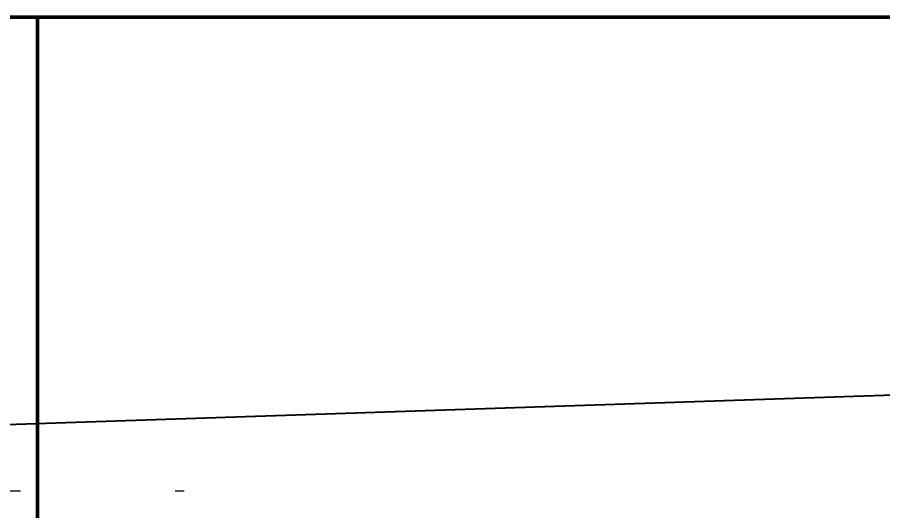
# Model space of a CAD drawing. Header units: inches. Extents: x -2049 to -860, y -317 to 524.
# Drawn here: x -1121.02 to -1084.47, y 99.34 to 120.17 of the extents above; entities that cross this region are included whole.
import ezdxf

# ---------------------------------------------------------------- set-up
doc = ezdxf.new("R2010")
doc.units = ezdxf.units.IN
doc.header["$LTSCALE"] = 2.5746062992
doc.header["$MEASUREMENT"] = 0
doc.header["$PDMODE"] = 3
doc.header["$PDSIZE"] = 0.3125
doc.linetypes.add('CENTERX2', pattern=[20.319999694824222, 12.69999980926514, -2.539999961853027, 2.539999961853027, -2.539999961853027])
doc.layers.get('0').update_dxf_attribs({"linetype": 'CONTINUOUS', "lineweight": 50})
doc.layers.get('Defpoints').update_dxf_attribs({"linetype": 'CONTINUOUS'})
for name, color, linetype, lineweight in [('dim', 7, 'CONTINUOUS', 9), ('from', 7, 'CONTINUOUS', 15), ('中心线', 7, 'CENTERX2', 15), ('细实线', 7, 'CONTINUOUS', 9)]:
    doc.layers.add(name, color=color, linetype=linetype, lineweight=lineweight)
doc.styles.add('TEXTSTYLE_1', font='gdt', dxfattribs={"width": 0.8})
doc.dimstyles.new('ISO-25', dxfattribs={"dimtxt": 5, "dimasz": 5, "dimexe": 1.25, "dimexo": 0.625, "dimtad": 1, "dimdec": 0, "dimlfac": 1.5, "dimdsep": 46, "dimtxsty": 'TEXTSTYLE_1', "dimcen": 2.5, "dimclrd": 256, "dimclre": 256, "dimclrt": 256, "dimadec": 0, "dimazin": 0, "dimtfac": 1, "dimtdec": 0, "dimtmove": 0, "dimatfit": 3, "dimfxl": 1, "dimlwd": 25, "dimarcsym": 0})
doc.dimstyles.new('ISO-25$0', dxfattribs={"dimtxt": 5, "dimasz": 5, "dimexe": 1.25, "dimexo": 0.625, "dimtad": 1, "dimdec": 0, "dimlfac": 1.5, "dimdsep": 46, "dimtxsty": 'TEXTSTYLE_1', "dimcen": 2.5, "dimclrd": 256, "dimclre": 256, "dimclrt": 256, "dimadec": 0, "dimazin": 0, "dimtfac": 1, "dimtdec": 0, "dimtmove": 0, "dimatfit": 3, "dimfxl": 1, "dimlwd": 25, "dimarcsym": 0})

# ---------------------------------------------------------------- blocks, each defined once
blk = doc.blocks.new('*D56')
at = {"layer": 'Defpoints', "color": 0, "transparency": 16777216}
for p in [(-1218.048571266017, 403.3025130793737), (-1091.407013685778, 403.3025130793736), (-1171.592852007335, 52.36996969744924)]:
    blk.add_point(p, dxfattribs=at)
at = {"layer": 'dim', "lineweight": -2, "transparency": 16777216}
for p, q in [((-1092.032013685778, 403.3025130793736), (-1219.298571266017, 403.3025130793737)), ((-1172.217852007335, 52.36996969744924), (-1219.298571266017, 52.36996969744924))]:
    blk.add_line(p, q, dxfattribs=at)
at = {"layer": 'dim', "lineweight": 25, "transparency": 16777216}
blk.add_line((-1218.048571266017, 57.36996969744924), (-1218.048571266017, 398.3025130793737), dxfattribs=at)
at = {"layer": 'dim', "transparency": 16777216}
for points in [[(-1218.88190459935, 398.3025130793737), (-1217.215237932683, 398.3025130793737), (-1218.048571266017, 403.3025130793737)], [(-1218.88190459935, 57.36996969744924), (-1217.215237932683, 57.36996969744924), (-1218.048571266017, 52.36996969744924)]]:
    blk.add_solid(points, dxfattribs=at)
at = {"layer": 'dim', "transparency": 16777216, "insert": (-1221.173571266017, 224.8663272811571), "char_height": 5, "attachment_point": 5, "rotation": 90, "style": 'TEXTSTYLE_1'}
blk.add_mtext('526', dxfattribs=at)
blk = doc.blocks.new('*D57')
at = {"layer": 'Defpoints', "color": 0, "transparency": 16777216}
for p in [(-1231.84454690775, 446.9677767412457), (-1055.929901698032, 446.9677767412456), (-1171.592852007335, 52.36996969744924)]:
    blk.add_point(p, dxfattribs=at)
at = {"layer": 'dim', "lineweight": -2, "transparency": 16777216}
for p, q in [((-1056.554901698032, 446.9677767412456), (-1233.09454690775, 446.9677767412457)), ((-1172.217852007335, 52.36996969744924), (-1233.09454690775, 52.36996969744926))]:
    blk.add_line(p, q, dxfattribs=at)
at = {"layer": 'dim', "lineweight": 25, "transparency": 16777216}
blk.add_line((-1231.84454690775, 57.36996969744925), (-1231.84454690775, 441.9677767412457), dxfattribs=at)
at = {"layer": 'dim', "transparency": 16777216}
for points in [[(-1232.677880241083, 441.9677767412457), (-1231.011213574416, 441.9677767412457), (-1231.84454690775, 446.9677767412457)], [(-1232.677880241083, 57.36996969744926), (-1231.011213574416, 57.36996969744925), (-1231.84454690775, 52.36996969744925)]]:
    blk.add_solid(points, dxfattribs=at)
at = {"layer": 'dim', "transparency": 16777216, "insert": (-1234.96954690775, 248.0723433727648), "char_height": 5, "attachment_point": 5, "rotation": 90, "style": 'TEXTSTYLE_1'}
blk.add_mtext('592', dxfattribs=at)
blk = doc.blocks.new('*D58')
at = {"layer": 'Defpoints', "color": 0, "transparency": 16777216}
for p in [(-1245.640516546762, 472.9669413630263), (-1107.928230943298, 472.9669413630263), (-1171.592852007335, 52.36996969744924)]:
    blk.add_point(p, dxfattribs=at)
at = {"layer": 'dim', "lineweight": -2, "transparency": 16777216}
for p, q in [((-1108.553230943298, 472.9669413630263), (-1246.890516546762, 472.9669413630263)), ((-1172.217852007335, 52.36996969744924), (-1246.890516546762, 52.36996969744926))]:
    blk.add_line(p, q, dxfattribs=at)
at = {"layer": 'dim', "lineweight": 25, "transparency": 16777216}
blk.add_line((-1245.640516546762, 57.36996969744926), (-1245.640516546762, 467.9669413630263), dxfattribs=at)
at = {"layer": 'dim', "transparency": 16777216}
for points in [[(-1246.473849880095, 467.9669413630263), (-1244.807183213429, 467.9669413630263), (-1245.640516546762, 472.9669413630263)], [(-1246.473849880095, 57.36996969744926), (-1244.807183213429, 57.36996969744926), (-1245.640516546762, 52.36996969744926)]]:
    blk.add_solid(points, dxfattribs=at)
at = {"layer": 'dim', "transparency": 16777216, "insert": (-1248.765516546762, 260.4616692013795), "char_height": 5, "attachment_point": 5, "rotation": 90, "style": 'TEXTSTYLE_1'}
blk.add_mtext('630', dxfattribs=at)

msp = doc.modelspace()

# ---------------------------------------------------------------- hatches: boundary and pattern name
at = {"layer": '细实线', "linetype": 'Continuous'}
h = msp.add_hatch(dxfattribs=at)
h.set_pattern_fill('ANSI31', color=256, scale=0.6666666659733333, angle=-5.000000000000007, style=0)
h.set_pattern_definition([(39.99999999999998, (-1850.866896881382, 3648.156070649478), (-1.360567105754851, 1.621460736248851), [])])
edge = h.paths.add_edge_path()
edge.add_line((-1066.97862255718, 121.0344301111796), (-1065.188076026582, 121.0344301111796))
edge.add_line((-1066.97862255718, 121.0344301111796), (-1066.97862255718, 120.1677912897763))
edge.add_line((-1067.54527298062, 120.1677912897551), (-1066.97862255718, 120.1677912897551))
edge.add_line((-1067.54527298062, 120.1677912897551), (-1070.961537177707, 123.0343658510355))
edge.add_line((-1070.961537177707, 123.0343658510629), (-1070.961537177707, 126.1675985111062))
edge.add_line((-1070.961537177707, 126.1675985110929), (-1066.194657744104, 130.1674699908467))
edge.add_line((-1066.194657744104, 130.1674699908399), (-1065.628007489992, 130.1674699908399))
edge.add_line((-1065.628007489992, 129.3008311711422), (-1065.628007489992, 130.1674699908521))
edge.add_line((-1065.628007489992, 129.3008311711422), (-1065.188076026582, 129.3008311711422))
edge.add_line((-1065.188076026581, 129.3008311711422), (-1065.188076026581, 130.1674699908521))
edge.add_line((-1065.188076026581, 130.1674699908399), (-1064.62089490582, 130.1674699908399))
edge.add_line((-1064.62089490582, 120.1677912897551), (-1064.62089490582, 130.1674699908326))
edge.add_line((-1065.188076026581, 120.1677912897551), (-1064.62089490582, 120.1677912897551))
edge.add_line((-1065.188076026581, 121.0344301111796), (-1065.188076026581, 120.1677912897763))
edge = h.paths.add_edge_path()
edge.add_line((-1086.627880766412, 128.5008568748591), (-1086.658845004636, 128.5008568748591))
edge.add_line((-1086.658845004636, 128.5008568748591), (-1086.658845004636, 129.3341634328592))
edge.add_line((-1107.793295303251, 129.3341634328689), (-1086.658845004636, 129.3341634328689))
edge.add_line((-1107.793295303251, 129.3341634328689), (-1107.793295303251, 130.167469990869))
edge.add_line((-1107.793295303251, 130.1674699908399), (-1085.794551686109, 130.1674699908399))
edge.add_line((-1085.794551686109, 129.334163436245), (-1085.794551686109, 130.1674699908582))
edge.add_arc((-1086.627867150756, 129.3341723411828), 0.8333154646469872, 269.9990637963, 359.9993876627)
edge = h.paths.add_edge_path()
edge.add_line((-1128.399770962779, 129.3008311711422), (-1127.959839499368, 129.3008311711422))
edge.add_line((-1127.959839499368, 129.3008311711422), (-1127.959839499368, 130.1674699908521))
edge.add_line((-1127.959839499368, 130.1674699908399), (-1127.393189243563, 130.1674699908399))
edge.add_line((-1127.393189243563, 130.1674699908399), (-1122.62630980996, 126.1675985110862))
edge.add_line((-1122.62630980996, 123.0343658510629), (-1122.62630980996, 126.1675985111062))
edge.add_line((-1122.62630980996, 123.0343658510629), (-1126.042574007047, 120.1677912897824))
edge.add_line((-1126.609224430487, 120.1677912897551), (-1126.042574007047, 120.1677912897551))
edge.add_line((-1126.609224430487, 121.0344301111796), (-1126.609224430487, 120.1677912897763))
edge.add_line((-1128.399770962779, 121.0344301111796), (-1126.609224430487, 121.0344301111796))
edge.add_line((-1128.399770962779, 121.0344301111796), (-1128.399770962779, 120.1677912897763))
edge.add_line((-1128.966952081847, 120.1677912897551), (-1128.399770962779, 120.1677912897551))
edge.add_line((-1128.966952081847, 120.1677912897551), (-1128.966952081847, 130.1674699908326))
edge.add_line((-1128.966952081847, 130.1674699908399), (-1128.399770962779, 130.1674699908399))
edge.add_line((-1128.399770962779, 129.3008311711422), (-1128.399770962779, 130.1674699908521))
edge.add_line((-1126.565429735251, 122.1677270296578), (-1126.565429735251, 128.1675342509816))
edge.add_line((-1125.214814236277, 122.1677270296578), (-1126.565429735251, 122.1677270296578))
edge.add_line((-1123.492952429389, 123.612534882287), (-1125.214814236277, 122.1677270296535))
edge.add_line((-1123.492952429389, 123.612534882287), (-1123.492952429389, 125.5894294798706))
edge.add_line((-1126.565429735251, 128.1675342509761), (-1123.492952429388, 125.5894294798694))
edge = h.paths.add_edge_path()
edge.add_line((-1060.25740782545, 120.1677912897551), (-1060.25740782545, 130.1674699908326))
edge.add_line((-1061.558271511369, 120.1677912897551), (-1060.25740782545, 120.1677912897551))
edge.add_line((-1061.558271511369, 120.1677912897551), (-1061.558271511369, 130.1674699908326))
edge.add_line((-1061.558271511369, 130.1674699908399), (-1060.25740782545, 130.1674699908399))
edge = h.paths.add_edge_path()
edge.add_line((-1133.33043916391, 130.1674699908399), (-1132.029575476298, 130.1674699908399))
edge.add_line((-1132.029575476298, 120.1677912897551), (-1132.029575476298, 130.1674699908326))
edge.add_line((-1133.33043916391, 120.1677912897551), (-1132.029575476298, 120.1677912897551))
edge.add_line((-1133.33043916391, 120.1677912897551), (-1133.33043916391, 130.1674699908326))

# ---------------------------------------------------------------- linework, layer by layer
at = {"color": 7, "linetype": 'Continuous'}
for p, q in [((-1128.398331252371, 120.1677912897551), (-1065.262935153049, 120.1677912897551)), ((-1120.171394089729, 120.1677912897551), (-1120.171394089729, 70.16939778438915))]:
    msp.add_line(p, q, dxfattribs=at)
at = {"layer": '中心线'}
msp.add_line((-1166.664064822681, 100.1684338884586), (-1113.969544315851, 100.1684338884586), dxfattribs=at)

# ---------------------------------------------------------------- dimensions: what is measured, and where the dimension line sits
at = {"layer": 'dim'}
for base, p2, text, picture, middle in [((-1245.640516546762, 472.9669413630263), (-1107.928230943298, 472.9669413630263), '630', '*D58', (-1245.640516546762, 260.4616692013795)), ((-1231.84454690775, 446.9677767412457), (-1055.929901698032, 446.9677767412456), '592', '*D57', (-1231.84454690775, 248.0723433727648)), ((-1218.048571266017, 403.3025130793737), (-1091.407013685778, 403.3025130793736), '526', '*D56', (-1218.048571266017, 224.8663272811571))]:
    dim = msp.add_linear_dim(base=base, p1=(-1171.592852007335, 52.36996969744924), p2=p2, angle=90, text=text, dimstyle='ISO-25$0', dxfattribs=at)
    dim.commit()
    dim.dimension.update_dxf_attribs({"geometry": picture, "text_midpoint": middle, "dimtype": 160})

# ---------------------------------------------------------------- leaders
at = {"layer": 'from', "color": 4}
msp.add_leader([(-1136.31972712083, 102.468498522113), (-933.2733041615093, 109.3177481427521)], dimstyle='ISO-25', override={"dimasz": 1.5, "dimldrblk": 'Dot'}, dxfattribs=at)

doc.saveas('drawing.dxf')
